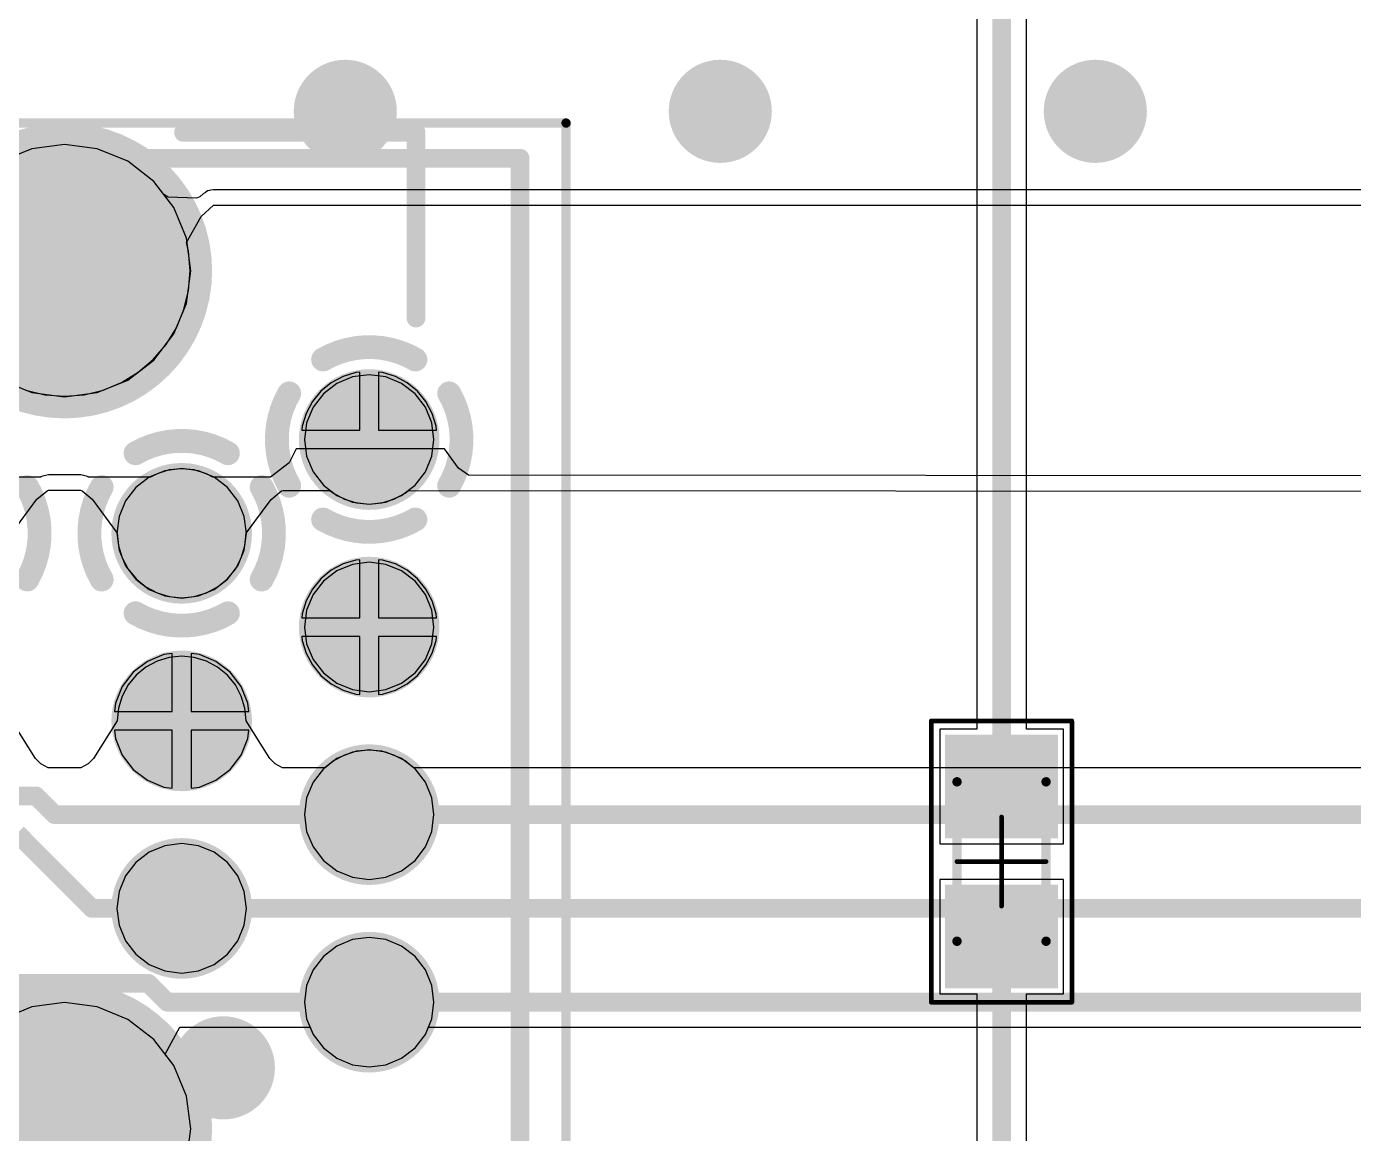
# Model space of a CAD drawing. Header units: millimetres. Extents: x 372 to 687, y 380 to 482.
# Drawn here: x 550.6 to 564.75, y 433.1 to 444.9 of the extents above; entities that cross this region are included whole.
import ezdxf

# ---------------------------------------------------------------- set-up
doc = ezdxf.new("R2010")
doc.units = ezdxf.units.MM
for name, color, linetype in [('BottomLayer', 5, 'Continuous'), ('BottomSolder', 6, 'Continuous'), ('InternalPlane1', 76, 'Continuous'), ('InternalPlane2', 16, 'Continuous'), ('Mechanical13', 56, 'Continuous'), ('Mechanical15', 56, 'Continuous'), ('MultiLayer', 9, 'Continuous'), ('PadHoleLayer', 156, 'Continuous'), ('TopLayer', 1, 'Continuous'), ('TopOverlay', 2, 'Continuous'), ('TopPaste', 8, 'Continuous'), ('TopSolder', 216, 'Continuous'), ('ViaHoleLayer', 16, 'Continuous')]:
    doc.layers.add(name, color=color, linetype=linetype)

# ---------------------------------------------------------------- blocks, each defined once
blk = doc.blocks.new('PCI_E_______36P_339')
at = {"layer": 'BottomLayer'}
for points, const_width in [([(1.638, -0.005, 1), (2.663, -0.005, 1)], 1.025), ([(10.788, -0.005, 1), (11.813, -0.005, 1)], 1.025), ([(4.238, -1.255, 1), (4.763, -1.255, 1)], 0.525), ([(6.238, -1.255, 1), (6.763, -1.255, 1)], 0.525), ([(8.238, -1.255, 1), (8.763, -1.255, 1)], 0.525), ([(3.238, -3.255, 1), (3.763, -3.255, 1)], 0.525), ([(5.238, -3.255, 1), (5.763, -3.255, 1)], 0.525), ([(7.238, -3.255, 1), (7.763, -3.255, 1)], 0.525), ([(9.238, -3.255, 1), (9.763, -3.255, 1)], 0.525)]:
    blk.add_lwpolyline(points, format="xyb", close=True, dxfattribs=dict(at, const_width=const_width))
at = {"layer": 'BottomSolder'}
for points, const_width in [([(1.587, -0.005, 1), (2.714, -0.005, 1)], 1.127), ([(10.737, -0.005, 1), (11.864, -0.005, 1)], 1.127), ([(4.187, -1.255, 1), (4.814, -1.255, 1)], 0.627), ([(6.187, -1.255, 1), (6.814, -1.255, 1)], 0.627), ([(8.187, -1.255, 1), (8.814, -1.255, 1)], 0.627), ([(3.187, -3.255, 1), (3.814, -3.255, 1)], 0.627), ([(5.187, -3.255, 1), (5.814, -3.255, 1)], 0.627), ([(7.187, -3.255, 1), (7.814, -3.255, 1)], 0.627), ([(9.187, -3.255, 1), (9.814, -3.255, 1)], 0.627)]:
    blk.add_lwpolyline(points, format="xyb", close=True, dxfattribs=dict(at, const_width=const_width))
at = {"layer": 'InternalPlane1'}
for points, const_width in [([(1.363, -0.005, 1), (2.938, -0.005, 1)], 1.575), ([(10.513, -0.005, 1), (12.088, -0.005, 1)], 1.575), ([(4.125, -1.255, 1), (4.875, -1.255, 1)], 0.75), ([(6.125, -1.255, 1), (6.875, -1.255, 1)], 0.75), ([(8.125, -1.255, 1), (8.875, -1.255, 1)], 0.75), ([(8.944, -2.402, 1), (9.071, -2.402, 1)], 0.127), ([(9.929, -2.402, 1), (10.056, -2.402, 1)], 0.127), ([(3.125, -3.255, 1), (3.875, -3.255, 1)], 0.75), ([(5.125, -3.255, 1), (5.875, -3.255, 1)], 0.75), ([(7.125, -3.255, 1), (7.875, -3.255, 1)], 0.75), ([(8.584, -2.763, 1), (8.711, -2.763, 1)], 0.127), ([(10.29, -2.763, 1), (10.417, -2.763, 1)], 0.127), ([(8.584, -3.748, 1), (8.711, -3.748, 1)], 0.127), ([(10.29, -3.748, 1), (10.417, -3.748, 1)], 0.127), ([(8.944, -4.108, 1), (9.071, -4.108, 1)], 0.127), ([(9.929, -4.108, 1), (10.056, -4.108, 1)], 0.127)]:
    blk.add_lwpolyline(points, format="xyb", close=True, dxfattribs=dict(at, const_width=const_width))
at = {"layer": 'InternalPlane1', "const_width": 0.254}
for points in [[(9.008, -2.402, -0.267949), (9.993, -2.402)], [(8.647, -3.748, -0.267949), (8.647, -2.763)], [(10.354, -2.763, -0.267949), (10.354, -3.748)], [(9.993, -4.108, -0.267949), (9.008, -4.108)]]:
    blk.add_lwpolyline(points, format="xyb", dxfattribs=at)
at = {"layer": 'InternalPlane2'}
for points, const_width in [([(1.363, -0.005, 1), (2.938, -0.005, 1)], 1.575), ([(10.513, -0.005, 1), (12.088, -0.005, 1)], 1.575), ([(7.944, 0.392, 1), (8.071, 0.392, 1)], 0.127), ([(8.929, 0.392, 1), (9.056, 0.392, 1)], 0.127), ([(7.944, -0.402, 1), (8.071, -0.402, 1)], 0.127), ([(8.929, -0.402, 1), (9.056, -0.402, 1)], 0.127), ([(4.125, -1.255, 1), (4.875, -1.255, 1)], 0.75), ([(6.125, -1.255, 1), (6.875, -1.255, 1)], 0.75), ([(7.584, -0.763, 1), (7.711, -0.763, 1)], 0.127), ([(9.29, -0.763, 1), (9.417, -0.763, 1)], 0.127), ([(7.584, -1.748, 1), (7.711, -1.748, 1)], 0.127), ([(9.29, -1.748, 1), (9.417, -1.748, 1)], 0.127), ([(7.944, -2.108, 1), (8.071, -2.108, 1)], 0.127), ([(8.929, -2.108, 1), (9.056, -2.108, 1)], 0.127), ([(3.125, -3.255, 1), (3.875, -3.255, 1)], 0.75), ([(5.125, -3.255, 1), (5.875, -3.255, 1)], 0.75), ([(7.125, -3.255, 1), (7.875, -3.255, 1)], 0.75), ([(9.125, -3.255, 1), (9.875, -3.255, 1)], 0.75)]:
    blk.add_lwpolyline(points, format="xyb", close=True, dxfattribs=dict(at, const_width=const_width))
at = {"layer": 'InternalPlane2', "const_width": 0.254}
for points in [[(8.993, 0.392, -0.267949), (8.008, 0.392)], [(8.008, -0.402, -0.267949), (8.993, -0.402)], [(7.647, -1.748, -0.267949), (7.647, -0.763)], [(9.354, -0.763, -0.267949), (9.354, -1.748)], [(8.993, -2.108, -0.267949), (8.008, -2.108)]]:
    blk.add_lwpolyline(points, format="xyb", dxfattribs=at)
at = {"layer": 'Mechanical13', "const_width": 0.2}
for points in [[(12.5, 3.747), (12.5, -4.864)], [(-12.5, -4.864), (12.5, -4.864)]]:
    blk.add_lwpolyline(points, dxfattribs=at)
at = {"layer": 'Mechanical13', "const_width": 0.1}
blk.add_lwpolyline([(12.45, -4.864, 1), (12.55, -4.864, 1)], format="xyb", close=True, dxfattribs=at)
blk.add_lwpolyline([(12.45, -4.864, 1), (12.55, -4.864, 1)], format="xyb", close=True, dxfattribs=at)
at = {"layer": 'Mechanical15', "const_width": 0.1}
for points in [[(12.875, 3.995), (12.875, -5.355)], [(-12.6, -5.355), (12.875, -5.355)]]:
    blk.add_lwpolyline(points, dxfattribs=at)
at = {"layer": 'Mechanical15', "const_width": 0.05}
blk.add_lwpolyline([(12.85, -5.355, 1), (12.9, -5.355, 1)], format="xyb", close=True, dxfattribs=at)
blk.add_lwpolyline([(12.85, -5.355, 1), (12.9, -5.355, 1)], format="xyb", close=True, dxfattribs=at)
at = {"layer": 'MultiLayer'}
for points, const_width in [([(1.638, -0.005, 1), (2.663, -0.005, 1)], 1.025), ([(10.788, -0.005, 1), (11.813, -0.005, 1)], 1.025), ([(4.238, -1.255, 1), (4.763, -1.255, 1)], 0.525), ([(6.238, -1.255, 1), (6.763, -1.255, 1)], 0.525), ([(8.238, -1.255, 1), (8.763, -1.255, 1)], 0.525), ([(3.238, -3.255, 1), (3.763, -3.255, 1)], 0.525), ([(5.238, -3.255, 1), (5.763, -3.255, 1)], 0.525), ([(7.238, -3.255, 1), (7.763, -3.255, 1)], 0.525), ([(9.238, -3.255, 1), (9.763, -3.255, 1)], 0.525)]:
    blk.add_lwpolyline(points, format="xyb", close=True, dxfattribs=dict(at, const_width=const_width))
at = {"layer": 'PadHoleLayer'}
for points, const_width in [([(1.563, -0.005, 1), (2.738, -0.005, 1)], 1.175), ([(10.713, -0.005, 1), (11.888, -0.005, 1)], 1.175), ([(4.325, -1.255, 1), (4.675, -1.255, 1)], 0.35), ([(6.325, -1.255, 1), (6.675, -1.255, 1)], 0.35), ([(8.325, -1.255, 1), (8.675, -1.255, 1)], 0.35), ([(3.325, -3.255, 1), (3.675, -3.255, 1)], 0.35), ([(5.325, -3.255, 1), (5.675, -3.255, 1)], 0.35), ([(7.325, -3.255, 1), (7.675, -3.255, 1)], 0.35), ([(9.325, -3.255, 1), (9.675, -3.255, 1)], 0.35)]:
    blk.add_lwpolyline(points, format="xyb", close=True, dxfattribs=dict(at, const_width=const_width))
at = {"layer": 'TopLayer'}
for points, const_width in [([(1.638, -0.005, 1), (2.663, -0.005, 1)], 1.025), ([(10.788, -0.005, 1), (11.813, -0.005, 1)], 1.025), ([(4.238, -1.255, 1), (4.763, -1.255, 1)], 0.525), ([(6.238, -1.255, 1), (6.763, -1.255, 1)], 0.525), ([(8.238, -1.255, 1), (8.763, -1.255, 1)], 0.525), ([(3.238, -3.255, 1), (3.763, -3.255, 1)], 0.525), ([(5.238, -3.255, 1), (5.763, -3.255, 1)], 0.525), ([(7.238, -3.255, 1), (7.763, -3.255, 1)], 0.525), ([(9.238, -3.255, 1), (9.763, -3.255, 1)], 0.525)]:
    blk.add_lwpolyline(points, format="xyb", close=True, dxfattribs=dict(at, const_width=const_width))
at = {"layer": 'TopOverlay', "const_width": 0.2}
for points in [[(12.775, -1.275), (12.775, -3.755)], [(10.795, -3.755), (12.775, -3.755)]]:
    blk.add_lwpolyline(points, dxfattribs=at)
at = {"layer": 'TopOverlay', "const_width": 0.1}
for points in [[(12.725, -1.275, 1), (12.825, -1.275, 1)], [(10.745, -3.755, 1), (10.845, -3.755, 1)], [(12.725, -3.755, 1), (12.825, -3.755, 1)], [(12.725, -3.755, 1), (12.825, -3.755, 1)]]:
    blk.add_lwpolyline(points, format="xyb", close=True, dxfattribs=at)
at = {"layer": 'TopSolder'}
for points, const_width in [([(1.587, -0.005, 1), (2.714, -0.005, 1)], 1.127), ([(10.737, -0.005, 1), (11.864, -0.005, 1)], 1.127), ([(4.187, -1.255, 1), (4.814, -1.255, 1)], 0.627), ([(6.187, -1.255, 1), (6.814, -1.255, 1)], 0.627), ([(8.187, -1.255, 1), (8.814, -1.255, 1)], 0.627), ([(3.187, -3.255, 1), (3.814, -3.255, 1)], 0.627), ([(5.187, -3.255, 1), (5.814, -3.255, 1)], 0.627), ([(7.187, -3.255, 1), (7.814, -3.255, 1)], 0.627), ([(9.187, -3.255, 1), (9.814, -3.255, 1)], 0.627)]:
    blk.add_lwpolyline(points, format="xyb", close=True, dxfattribs=dict(at, const_width=const_width))
blk = doc.blocks.new('RESC0603_1608__N_375')
at = {"layer": 'Mechanical13', "const_width": 0.1}
for points in [[(0.85, 0.475), (-0.85, 0.475)], [(-0.85, -0.475), (-0.85, 0.475)], [(0.85, -0.475), (0.85, 0.475)], [(0.85, -0.475), (-0.85, -0.475)]]:
    blk.add_lwpolyline(points, dxfattribs=at)
at = {"layer": 'Mechanical13', "const_width": 0.05}
for points in [[(-0.875, 0.475, 1), (-0.825, 0.475, 1)], [(-0.875, 0.475, 1), (-0.825, 0.475, 1)], [(0.825, 0.475, 1), (0.875, 0.475, 1)], [(0.825, 0.475, 1), (0.875, 0.475, 1)], [(-0.875, -0.475, 1), (-0.825, -0.475, 1)], [(-0.875, -0.475, 1), (-0.825, -0.475, 1)], [(0.825, -0.475, 1), (0.875, -0.475, 1)], [(0.825, -0.475, 1), (0.875, -0.475, 1)]]:
    blk.add_lwpolyline(points, format="xyb", close=True, dxfattribs=at)
at = {"layer": 'Mechanical15', "const_width": 0.05}
for points in [[(1.5, 0.75), (-1.5, 0.75)], [(-1.5, -0.75), (-1.5, 0.75)], [(1.5, -0.75), (1.5, 0.75)], [(0, -0.475), (0, 0.475)], [(0.475, 0), (-0.475, 0)], [(1.5, -0.75), (-1.5, -0.75)]]:
    blk.add_lwpolyline(points, dxfattribs=at)
at = {"layer": 'Mechanical15', "const_width": 0.025}
for points in [[(-1.512, 0.75, 1), (-1.488, 0.75, 1)], [(-1.512, 0.75, 1), (-1.488, 0.75, 1)], [(1.488, 0.75, 1), (1.513, 0.75, 1)], [(1.488, 0.75, 1), (1.513, 0.75, 1)], [(-0.012, 0.475, 1), (0.013, 0.475, 1)], [(-0.487, 0, 1), (-0.462, 0, 1)], [(0.463, 0, 1), (0.488, 0, 1)], [(-0.012, -0.475, 1), (0.013, -0.475, 1)], [(-1.512, -0.75, 1), (-1.488, -0.75, 1)], [(-1.512, -0.75, 1), (-1.488, -0.75, 1)], [(1.488, -0.75, 1), (1.513, -0.75, 1)], [(1.488, -0.75, 1), (1.513, -0.75, 1)]]:
    blk.add_lwpolyline(points, format="xyb", close=True, dxfattribs=at)
at = {"layer": 'TopLayer'}
for points in [[(-0.35, -0.5), (-0.35, 0.5), (-1.25, -0.5), (-1.25, 0.5)], [(1.25, -0.5), (1.25, 0.5), (0.35, -0.5), (0.35, 0.5)]]:
    blk.add_solid(points, dxfattribs=at)
at = {"layer": 'TopPaste'}
for points in [[(-0.35, -0.5), (-0.35, 0.5), (-1.25, -0.5), (-1.25, 0.5)], [(1.25, -0.5), (1.25, 0.5), (0.35, -0.5), (0.35, 0.5)]]:
    blk.add_solid(points, dxfattribs=at)
at = {"layer": 'TopSolder'}
for points in [[(-0.248, -0.602), (-0.248, 0.602), (-1.352, -0.602), (-1.352, 0.602)], [(1.352, -0.602), (1.352, 0.602), (0.248, -0.602), (0.248, 0.602)]]:
    blk.add_solid(points, dxfattribs=at)

msp = doc.modelspace()

# ---------------------------------------------------------------- linework, layer by layer
at = {"layer": 'BottomLayer'}
for p, q in [((550.657, 443.601), (550.332, 443.467)), ((551.005, 443.647), (550.657, 443.601)), ((551.354, 443.601), (551.005, 443.647)), ((551.679, 443.467), (551.354, 443.601)), ((551.957, 443.253), (551.679, 443.467)), ((552.065, 443.112), (551.957, 443.253)), ((552.531, 443.151), (552.508, 443.135)), ((552.535, 443.152), (552.531, 443.151)), ((552.538, 443.154), (552.535, 443.152)), ((552.566, 443.158), (552.538, 443.154)), ((552.594, 443.163), (552.566, 443.158)), ((569.735, 443.163), (552.594, 443.163)), ((552.111, 443.085), (552.065, 443.112)), ((552.413, 443.074), (552.111, 443.085)), ((552.449, 443.089), (552.413, 443.074)), ((552.484, 443.121), (552.449, 443.089)), ((552.508, 443.135), (552.484, 443.121)), ((552.306, 442.6), (552.462, 442.88)), ((552.462, 442.88), (552.594, 443)), ((552.594, 443), (569.735, 443)), ((552.328, 442.51), (552.306, 442.6)), ((552.344, 442.3), (552.328, 442.51)), ((552.328, 442.091), (552.344, 442.3)), ((552.279, 441.887), (552.328, 442.091)), ((552.199, 441.693), (552.279, 441.887)), ((552.089, 441.513), (552.199, 441.693)), ((551.952, 441.354), (552.089, 441.513)), ((551.792, 441.217), (551.952, 441.354)), ((551.613, 441.107), (551.792, 441.217)), ((553.977, 441.174), (553.851, 441.106)), ((554.113, 441.215), (553.977, 441.174)), ((554.155, 441.219), (554.113, 441.215)), ((554.155, 440.601), (554.155, 441.219)), ((554.397, 441.215), (554.355, 441.219)), ((554.355, 441.219), (554.355, 440.601)), ((554.534, 441.174), (554.397, 441.215)), ((554.66, 441.106), (554.534, 441.174)), ((550.592, 441.027), (550.796, 440.978)), ((551.215, 440.978), (551.419, 441.027)), ((551.419, 441.027), (551.613, 441.107)), ((553.851, 441.106), (553.74, 441.016)), ((554.77, 441.016), (554.66, 441.106)), ((550.796, 440.978), (551.005, 440.961)), ((551.005, 440.961), (551.215, 440.978)), ((553.65, 440.905), (553.582, 440.779)), ((553.74, 441.016), (553.65, 440.905)), ((554.861, 440.905), (554.77, 441.016)), ((554.928, 440.779), (554.861, 440.905)), ((553.582, 440.779), (553.541, 440.643)), ((554.97, 440.643), (554.928, 440.779)), ((553.541, 440.643), (553.537, 440.601)), ((553.537, 440.601), (554.155, 440.601)), ((554.355, 440.601), (554.974, 440.601)), ((554.974, 440.601), (554.97, 440.643)), ((553.477, 440.401), (553.402, 440.252)), ((554.255, 440.401), (553.477, 440.401)), ((555.057, 440.401), (554.255, 440.401)), ((555.207, 440.195), (555.057, 440.401)), ((552.121, 440.176), (551.992, 440.136)), ((552.255, 440.189), (552.121, 440.176)), ((552.39, 440.176), (552.255, 440.189)), ((552.519, 440.136), (552.39, 440.176)), ((553.402, 440.252), (553.204, 440.1)), ((555.316, 440.12), (555.207, 440.195)), ((550.751, 440.1), (550.087, 440.1)), ((550.753, 440.101), (550.751, 440.1)), ((550.77, 440.109), (550.753, 440.101)), ((550.772, 440.109), (550.77, 440.109)), ((550.774, 440.111), (550.772, 440.109)), ((550.803, 440.116), (550.774, 440.111)), ((550.833, 440.123), (550.803, 440.116)), ((550.834, 440.123), (550.833, 440.123)), ((550.836, 440.123), (550.834, 440.123)), ((551.175, 440.123), (550.836, 440.123)), ((551.176, 440.122), (551.175, 440.123)), ((551.178, 440.123), (551.176, 440.122)), ((551.208, 440.116), (551.178, 440.123)), ((551.237, 440.11), (551.208, 440.116)), ((551.239, 440.109), (551.237, 440.11)), ((551.24, 440.109), (551.239, 440.109)), ((551.257, 440.101), (551.24, 440.109)), ((551.259, 440.1), (551.257, 440.101)), ((551.924, 440.1), (551.259, 440.1)), ((551.992, 440.136), (551.924, 440.1)), ((552.587, 440.1), (552.519, 440.136)), ((553.204, 440.1), (552.587, 440.1)), ((569.657, 440.111), (555.316, 440.12)), ((550.709, 439.863), (550.819, 439.952)), ((550.819, 439.952), (550.836, 439.96)), ((550.836, 439.96), (551.175, 439.96)), ((551.175, 439.96), (551.192, 439.952)), ((551.192, 439.952), (551.301, 439.863)), ((553.21, 439.861), (553.321, 439.952)), ((553.321, 439.952), (553.336, 439.958)), ((553.336, 439.958), (553.837, 439.958)), ((553.837, 439.958), (553.873, 439.928)), ((553.873, 439.928), (553.992, 439.865)), ((554.519, 439.865), (554.638, 439.928)), ((554.638, 439.928), (554.673, 439.957)), ((554.673, 439.957), (569.94, 439.948)), ((550.444, 439.5), (550.709, 439.863)), ((551.301, 439.863), (551.567, 439.5)), ((552.944, 439.5), (553.21, 439.861)), ((553.992, 439.865), (554.121, 439.825)), ((554.121, 439.825), (554.255, 439.812)), ((554.255, 439.812), (554.39, 439.825)), ((554.39, 439.825), (554.519, 439.865)), ((551.567, 439.5), (551.58, 439.366)), ((552.93, 439.366), (552.944, 439.5)), ((551.58, 439.366), (551.619, 439.237)), ((552.891, 439.237), (552.93, 439.366)), ((551.619, 439.237), (551.683, 439.118)), ((552.828, 439.118), (552.891, 439.237)), ((554.113, 439.215), (553.977, 439.174)), ((554.155, 439.219), (554.113, 439.215)), ((554.155, 438.6), (554.155, 439.219)), ((554.397, 439.215), (554.355, 439.219)), ((554.355, 439.219), (554.355, 438.6)), ((554.534, 439.174), (554.397, 439.215)), ((551.683, 439.118), (551.769, 439.014)), ((552.742, 439.014), (552.828, 439.118)), ((553.851, 439.106), (553.74, 439.016)), ((553.977, 439.174), (553.851, 439.106)), ((554.66, 439.106), (554.534, 439.174)), ((554.77, 439.016), (554.66, 439.106)), ((551.769, 439.014), (551.873, 438.928)), ((551.873, 438.928), (551.992, 438.865)), ((552.519, 438.865), (552.638, 438.928)), ((552.638, 438.928), (552.742, 439.014)), ((553.65, 438.905), (553.582, 438.779)), ((553.74, 439.016), (553.65, 438.905)), ((554.861, 438.905), (554.77, 439.016)), ((554.928, 438.779), (554.861, 438.905)), ((551.992, 438.865), (552.121, 438.825)), ((552.121, 438.825), (552.255, 438.812)), ((552.255, 438.812), (552.39, 438.825)), ((552.39, 438.825), (552.519, 438.865)), ((553.582, 438.779), (553.541, 438.643)), ((554.97, 438.643), (554.928, 438.779)), ((553.541, 438.643), (553.537, 438.6)), ((554.974, 438.6), (554.97, 438.643)), ((553.537, 438.6), (554.155, 438.6)), ((554.355, 438.6), (554.974, 438.6)), ((554.155, 438.4), (553.537, 438.4)), ((553.537, 438.4), (553.541, 438.358)), ((553.541, 438.358), (553.582, 438.222)), ((554.155, 437.782), (554.155, 438.4)), ((554.974, 438.4), (554.355, 438.4)), ((554.355, 438.4), (554.355, 437.782)), ((554.928, 438.222), (554.97, 438.358)), ((554.97, 438.358), (554.974, 438.4)), ((553.582, 438.222), (553.65, 438.096)), ((554.861, 438.096), (554.928, 438.222)), ((551.873, 438.073), (551.769, 437.987)), ((551.992, 438.136), (551.873, 438.073)), ((552.121, 438.176), (551.992, 438.136)), ((552.255, 438.189), (552.121, 438.176)), ((552.39, 438.176), (552.255, 438.189)), ((552.519, 438.136), (552.39, 438.176)), ((552.638, 438.073), (552.519, 438.136)), ((552.742, 437.987), (552.638, 438.073)), ((553.65, 438.096), (553.74, 437.985)), ((554.77, 437.985), (554.861, 438.096)), ((551.769, 437.987), (551.683, 437.883)), ((552.828, 437.883), (552.742, 437.987)), ((553.74, 437.985), (553.851, 437.895)), ((554.66, 437.895), (554.77, 437.985)), ((551.683, 437.883), (551.619, 437.764)), ((552.891, 437.764), (552.828, 437.883)), ((553.851, 437.895), (553.977, 437.827)), ((553.977, 437.827), (554.113, 437.786)), ((554.113, 437.786), (554.155, 437.782)), ((554.355, 437.782), (554.397, 437.786)), ((554.397, 437.786), (554.534, 437.827)), ((554.534, 437.827), (554.66, 437.895)), ((551.58, 437.635), (551.567, 437.5)), ((551.619, 437.764), (551.58, 437.635)), ((552.93, 437.635), (552.891, 437.764)), ((552.944, 437.5), (552.93, 437.635)), ((550.697, 437.098), (550.444, 437.5)), ((551.567, 437.5), (551.314, 437.098)), ((551.567, 437.5), (551.567, 437.5)), ((553.197, 437.098), (552.944, 437.5)), ((552.944, 437.5), (552.944, 437.5)), ((550.751, 437.043), (550.697, 437.098)), ((551.314, 437.098), (551.259, 437.043)), ((553.251, 437.043), (553.197, 437.098)), ((553.873, 437.073), (553.784, 437)), ((553.992, 437.136), (553.873, 437.073)), ((554.121, 437.176), (553.992, 437.136)), ((554.255, 437.189), (554.121, 437.176)), ((554.39, 437.176), (554.255, 437.189)), ((554.519, 437.136), (554.39, 437.176)), ((554.638, 437.073), (554.519, 437.136)), ((554.726, 437), (554.638, 437.073)), ((550.832, 437), (550.751, 437.043)), ((551.179, 437), (550.832, 437)), ((551.259, 437.043), (551.179, 437)), ((553.332, 437), (553.251, 437.043)), ((553.784, 437), (553.332, 437)), ((576.329, 437), (554.726, 437)), ((552.079, 433.944), (552.234, 434.235)), ((552.234, 434.235), (553.624, 434.235)), ((553.624, 434.235), (553.657, 434.155)), ((554.854, 434.155), (554.887, 434.235)), ((554.887, 434.235), (576.29, 434.235)), ((553.657, 434.155), (553.767, 434.012)), ((554.744, 434.012), (554.854, 434.155)), ((553.767, 434.012), (553.91, 433.902)), ((554.601, 433.902), (554.744, 434.012)), ((552.171, 433.824), (552.079, 433.944)), ((552.306, 433.499), (552.171, 433.824)), ((553.91, 433.902), (554.077, 433.833)), ((554.077, 433.833), (554.255, 433.81)), ((554.255, 433.81), (554.434, 433.833)), ((554.434, 433.833), (554.601, 433.902)), ((552.352, 433.15), (552.306, 433.499)), ((552.306, 432.802), (552.352, 433.15))]:
    msp.add_line(p, q, dxfattribs=at)
for points, const_width in [([(553.85, 444, 1), (554.15, 444, 1)], 0.3), ([(557.85, 444, 1), (558.15, 444, 1)], 0.3), ([(561.85, 444, 1), (562.15, 444, 1)], 0.3), ([(550.65, 436.7, 1), (550.75, 436.7, 1)], 0.1), ([(550.65, 436.7, 1), (550.75, 436.7, 1)], 0.1), ([(550.85, 436.5, 1), (550.95, 436.5, 1)], 0.1), ([(550.85, 436.5, 1), (550.95, 436.5, 1)], 0.1), ([(554.205, 436.5, 1), (554.305, 436.5, 1)], 0.1), ([(554.205, 436.5, 1), (554.305, 436.5, 1)], 0.1), ([(551.25, 435.5, 1), (551.35, 435.5, 1)], 0.1), ([(551.25, 435.5, 1), (551.35, 435.5, 1)], 0.1), ([(552.205, 435.5, 1), (552.305, 435.5, 1)], 0.1), ([(552.205, 435.5, 1), (552.305, 435.5, 1)], 0.1), ([(551.85, 434.7, 1), (551.95, 434.7, 1)], 0.1), ([(551.85, 434.7, 1), (551.95, 434.7, 1)], 0.1), ([(552.05, 434.5, 1), (552.15, 434.5, 1)], 0.1), ([(552.05, 434.5, 1), (552.15, 434.5, 1)], 0.1), ([(554.205, 434.5, 1), (554.305, 434.5, 1)], 0.1), ([(554.205, 434.5, 1), (554.305, 434.5, 1)], 0.1), ([(552.55, 433.8, 1), (552.85, 433.8, 1)], 0.3)]:
    msp.add_lwpolyline(points, format="xyb", close=True, dxfattribs=dict(at, const_width=const_width))
at = {"layer": 'BottomLayer', "const_width": 0.2}
for points in [[(549, 436.7), (550.7, 436.7)], [(550.7, 436.7), (550.9, 436.5)], [(550.9, 436.5), (554.255, 436.5)], [(554.255, 436.5), (576.2, 436.5)], [(550.5, 436.3), (551.3, 435.5)], [(551.3, 435.5), (552.255, 435.5)], [(552.255, 435.5), (578.2, 435.5)], [(550.2, 434.7), (551.9, 434.7)], [(551.9, 434.7), (552.1, 434.5)], [(552.1, 434.5), (554.255, 434.5)], [(554.255, 434.5), (576.4, 434.5)]]:
    msp.add_lwpolyline(points, dxfattribs=at)
at = {"layer": 'InternalPlane1', "const_width": 0.55}
for points in [[(553.725, 444, 1), (554.275, 444, 1)], [(557.725, 444, 1), (558.275, 444, 1)], [(561.725, 444, 1), (562.275, 444, 1)], [(552.425, 433.8, 1), (552.975, 433.8, 1)]]:
    msp.add_lwpolyline(points, format="xyb", close=True, dxfattribs=at)
at = {"layer": 'InternalPlane2', "const_width": 0.55}
for points in [[(553.725, 444, 1), (554.275, 444, 1)], [(557.725, 444, 1), (558.275, 444, 1)], [(561.725, 444, 1), (562.275, 444, 1)], [(552.425, 433.8, 1), (552.975, 433.8, 1)]]:
    msp.add_lwpolyline(points, format="xyb", close=True, dxfattribs=at)
at = {"layer": 'MultiLayer', "const_width": 0.3}
for points in [[(553.85, 444, 1), (554.15, 444, 1)], [(557.85, 444, 1), (558.15, 444, 1)], [(561.85, 444, 1), (562.15, 444, 1)], [(552.55, 433.8, 1), (552.85, 433.8, 1)]]:
    msp.add_lwpolyline(points, format="xyb", close=True, dxfattribs=at)
at = {"layer": 'TopLayer'}
for p, q in [((561.265, 440.2), (561.265, 459.2)), ((560.735, 459.09), (560.735, 440.2)), ((550.657, 443.601), (550.332, 443.467)), ((551.005, 443.647), (550.657, 443.601)), ((551.354, 443.601), (551.005, 443.647)), ((551.679, 443.467), (551.354, 443.601)), ((551.957, 443.253), (551.679, 443.467)), ((552.171, 442.974), (551.957, 443.253)), ((552.306, 442.649), (552.171, 442.974)), ((552.352, 442.3), (552.306, 442.649)), ((552.306, 441.952), (552.352, 442.3)), ((552.171, 441.627), (552.306, 441.952)), ((551.957, 441.348), (552.171, 441.627)), ((551.679, 441.134), (551.957, 441.348)), ((554.077, 441.168), (553.91, 441.099)), ((554.255, 441.191), (554.077, 441.168)), ((554.434, 441.168), (554.255, 441.191)), ((554.601, 441.099), (554.434, 441.168)), ((550.332, 441.134), (550.657, 441)), ((551.354, 441), (551.679, 441.134)), ((553.91, 441.099), (553.767, 440.989)), ((554.744, 440.989), (554.601, 441.099)), ((550.657, 441), (551.005, 440.954)), ((551.005, 440.954), (551.354, 441)), ((553.767, 440.989), (553.657, 440.846)), ((554.854, 440.846), (554.744, 440.989)), ((553.657, 440.846), (553.588, 440.679)), ((554.923, 440.679), (554.854, 440.846)), ((553.588, 440.679), (553.564, 440.5)), ((554.946, 440.5), (554.923, 440.679)), ((553.564, 440.5), (553.588, 440.322)), ((554.923, 440.322), (554.946, 440.5)), ((553.588, 440.322), (553.657, 440.155)), ((554.854, 440.155), (554.923, 440.322)), ((552.255, 440.191), (552.077, 440.168)), ((552.434, 440.168), (552.255, 440.191)), ((560.735, 440.2), (560.735, 437.41)), ((561.265, 437.41), (561.265, 440.2)), ((551.91, 440.099), (551.767, 439.989)), ((552.077, 440.168), (551.91, 440.099)), ((552.601, 440.099), (552.434, 440.168)), ((552.744, 439.989), (552.601, 440.099)), ((553.657, 440.155), (553.767, 440.012)), ((554.744, 440.012), (554.854, 440.155)), ((551.767, 439.989), (551.657, 439.846)), ((552.854, 439.846), (552.744, 439.989)), ((553.767, 440.012), (553.91, 439.902)), ((553.91, 439.902), (554.077, 439.833)), ((554.434, 439.833), (554.601, 439.902)), ((554.601, 439.902), (554.744, 440.012)), ((551.657, 439.846), (551.588, 439.679)), ((552.923, 439.679), (552.854, 439.846)), ((554.077, 439.833), (554.255, 439.81)), ((554.255, 439.81), (554.434, 439.833)), ((551.588, 439.679), (551.564, 439.5)), ((552.946, 439.5), (552.923, 439.679)), ((551.564, 439.5), (551.588, 439.322)), ((552.923, 439.322), (552.946, 439.5)), ((551.588, 439.322), (551.657, 439.155)), ((552.854, 439.155), (552.923, 439.322)), ((554.255, 439.191), (554.077, 439.168)), ((554.434, 439.168), (554.255, 439.191)), ((551.657, 439.155), (551.767, 439.012)), ((552.744, 439.012), (552.854, 439.155)), ((553.91, 439.099), (553.767, 438.989)), ((554.077, 439.168), (553.91, 439.099)), ((554.601, 439.099), (554.434, 439.168)), ((554.744, 438.989), (554.601, 439.099)), ((551.767, 439.012), (551.91, 438.902)), ((551.91, 438.902), (552.077, 438.833)), ((552.434, 438.833), (552.601, 438.902)), ((552.601, 438.902), (552.744, 439.012)), ((553.767, 438.989), (553.657, 438.846)), ((554.854, 438.846), (554.744, 438.989)), ((552.077, 438.833), (552.255, 438.81)), ((552.255, 438.81), (552.434, 438.833)), ((553.657, 438.846), (553.588, 438.679)), ((554.923, 438.679), (554.854, 438.846)), ((553.588, 438.679), (553.564, 438.5)), ((554.946, 438.5), (554.923, 438.679)), ((553.564, 438.5), (553.588, 438.322)), ((554.923, 438.322), (554.946, 438.5)), ((552.066, 438.207), (551.89, 438.134)), ((552.155, 438.219), (552.066, 438.207)), ((552.155, 437.6), (552.155, 438.219)), ((552.445, 438.207), (552.355, 438.219)), ((552.355, 438.219), (552.355, 437.6)), ((552.621, 438.134), (552.445, 438.207)), ((553.588, 438.322), (553.657, 438.155)), ((554.854, 438.155), (554.923, 438.322)), ((551.89, 438.134), (551.738, 438.018)), ((552.772, 438.018), (552.621, 438.134)), ((553.657, 438.155), (553.767, 438.012)), ((554.744, 438.012), (554.854, 438.155)), ((551.738, 438.018), (551.622, 437.866)), ((552.889, 437.866), (552.772, 438.018)), ((553.767, 438.012), (553.91, 437.902)), ((554.601, 437.902), (554.744, 438.012)), ((551.622, 437.866), (551.549, 437.69)), ((552.962, 437.69), (552.889, 437.866)), ((553.91, 437.902), (554.077, 437.833)), ((554.077, 437.833), (554.255, 437.81)), ((554.255, 437.81), (554.434, 437.833)), ((554.434, 437.833), (554.601, 437.902)), ((551.549, 437.69), (551.537, 437.6)), ((552.973, 437.6), (552.962, 437.69)), ((551.537, 437.6), (552.155, 437.6)), ((552.355, 437.6), (552.973, 437.6)), ((552.155, 437.4), (551.537, 437.4)), ((551.537, 437.4), (551.549, 437.311)), ((552.155, 436.782), (552.155, 437.4)), ((552.973, 437.4), (552.355, 437.4)), ((552.355, 437.4), (552.355, 436.782)), ((552.962, 437.311), (552.973, 437.4)), ((560.735, 437.41), (560.34, 437.41)), ((560.34, 437.41), (560.34, 436.19)), ((561.66, 437.41), (561.265, 437.41)), ((561.66, 436.19), (561.66, 437.41)), ((551.549, 437.311), (551.622, 437.135)), ((552.889, 437.135), (552.962, 437.311)), ((551.622, 437.135), (551.738, 436.983)), ((552.772, 436.983), (552.889, 437.135)), ((553.91, 437.099), (553.767, 436.989)), ((554.077, 437.168), (553.91, 437.099)), ((554.255, 437.191), (554.077, 437.168)), ((554.434, 437.168), (554.255, 437.191)), ((554.601, 437.099), (554.434, 437.168)), ((554.744, 436.989), (554.601, 437.099)), ((551.738, 436.983), (551.89, 436.867)), ((552.621, 436.867), (552.772, 436.983)), ((553.767, 436.989), (553.657, 436.846)), ((554.854, 436.846), (554.744, 436.989)), ((551.89, 436.867), (552.066, 436.794)), ((552.066, 436.794), (552.155, 436.782)), ((552.355, 436.782), (552.445, 436.794)), ((552.445, 436.794), (552.621, 436.867)), ((553.657, 436.846), (553.588, 436.679)), ((554.923, 436.679), (554.854, 436.846)), ((553.588, 436.679), (553.564, 436.5)), ((554.946, 436.5), (554.923, 436.679)), ((553.564, 436.5), (553.588, 436.322)), ((554.923, 436.322), (554.946, 436.5)), ((553.588, 436.322), (553.657, 436.155)), ((554.854, 436.155), (554.923, 436.322)), ((551.91, 436.099), (551.767, 435.989)), ((552.077, 436.168), (551.91, 436.099)), ((552.255, 436.191), (552.077, 436.168)), ((552.434, 436.168), (552.255, 436.191)), ((552.601, 436.099), (552.434, 436.168)), ((552.744, 435.989), (552.601, 436.099)), ((553.657, 436.155), (553.767, 436.012)), ((554.744, 436.012), (554.854, 436.155)), ((560.34, 436.19), (561.66, 436.19)), ((551.767, 435.989), (551.657, 435.846)), ((552.854, 435.846), (552.744, 435.989)), ((553.767, 436.012), (553.91, 435.902)), ((554.601, 435.902), (554.744, 436.012)), ((551.657, 435.846), (551.588, 435.679)), ((552.923, 435.679), (552.854, 435.846)), ((553.91, 435.902), (554.077, 435.833)), ((554.077, 435.833), (554.255, 435.81)), ((554.255, 435.81), (554.434, 435.833)), ((554.434, 435.833), (554.601, 435.902)), ((561.66, 435.81), (560.34, 435.81)), ((560.34, 435.81), (560.34, 434.59)), ((561.66, 434.59), (561.66, 435.81)), ((551.588, 435.679), (551.564, 435.5)), ((552.946, 435.5), (552.923, 435.679)), ((551.564, 435.5), (551.588, 435.322)), ((552.923, 435.322), (552.946, 435.5)), ((551.588, 435.322), (551.657, 435.155)), ((552.854, 435.155), (552.923, 435.322)), ((551.657, 435.155), (551.767, 435.012)), ((552.744, 435.012), (552.854, 435.155)), ((553.91, 435.099), (553.767, 434.989)), ((554.077, 435.168), (553.91, 435.099)), ((554.255, 435.191), (554.077, 435.168)), ((554.434, 435.168), (554.255, 435.191)), ((554.601, 435.099), (554.434, 435.168)), ((554.744, 434.989), (554.601, 435.099)), ((551.767, 435.012), (551.91, 434.902)), ((552.601, 434.902), (552.744, 435.012)), ((553.767, 434.989), (553.657, 434.846)), ((554.854, 434.846), (554.744, 434.989)), ((551.91, 434.902), (552.077, 434.833)), ((552.077, 434.833), (552.255, 434.81)), ((552.255, 434.81), (552.434, 434.833)), ((552.434, 434.833), (552.601, 434.902)), ((553.657, 434.846), (553.588, 434.679)), ((554.923, 434.679), (554.854, 434.846)), ((553.588, 434.679), (553.564, 434.5)), ((554.946, 434.5), (554.923, 434.679)), ((560.34, 434.59), (560.735, 434.59)), ((560.735, 434.59), (560.735, 432.66)), ((561.265, 432.66), (561.265, 434.59)), ((561.265, 434.59), (561.66, 434.59)), ((550.657, 434.451), (550.332, 434.317)), ((551.005, 434.497), (550.657, 434.451)), ((551.354, 434.451), (551.005, 434.497)), ((551.679, 434.317), (551.354, 434.451)), ((553.564, 434.5), (553.588, 434.322)), ((554.923, 434.322), (554.946, 434.5)), ((551.957, 434.103), (551.679, 434.317)), ((553.588, 434.322), (553.657, 434.155)), ((554.854, 434.155), (554.923, 434.322)), ((552.171, 433.824), (551.957, 434.103)), ((553.657, 434.155), (553.767, 434.012)), ((554.744, 434.012), (554.854, 434.155)), ((553.767, 434.012), (553.91, 433.902)), ((554.601, 433.902), (554.744, 434.012)), ((552.306, 433.499), (552.171, 433.824)), ((553.91, 433.902), (554.077, 433.833)), ((554.077, 433.833), (554.255, 433.81)), ((554.255, 433.81), (554.434, 433.833)), ((554.434, 433.833), (554.601, 433.902)), ((552.352, 433.15), (552.306, 433.499)), ((552.306, 432.802), (552.352, 433.15))]:
    msp.add_line(p, q, dxfattribs=at)
at = {"layer": 'TopLayer', "const_width": 0.2}
for points in [[(561, 440.2), (561, 459.2)], [(561, 436.8), (561, 440.2)], [(561, 432), (561, 435.2)]]:
    msp.add_lwpolyline(points, dxfattribs=at)
at = {"layer": 'TopLayer'}
for points, const_width in [([(553.85, 444, 1), (554.15, 444, 1)], 0.3), ([(557.85, 444, 1), (558.15, 444, 1)], 0.3), ([(561.85, 444, 1), (562.15, 444, 1)], 0.3), ([(560.95, 440.2, 1), (561.05, 440.2, 1)], 0.1), ([(560.95, 440.2, 1), (561.05, 440.2, 1)], 0.1), ([(560.95, 436.8, 1), (561.05, 436.8, 1)], 0.1), ([(560.95, 435.2, 1), (561.05, 435.2, 1)], 0.1), ([(552.55, 433.8, 1), (552.85, 433.8, 1)], 0.3)]:
    msp.add_lwpolyline(points, format="xyb", close=True, dxfattribs=dict(at, const_width=const_width))
at = {"layer": 'ViaHoleLayer', "const_width": 0.15}
for points in [[(553.925, 444, 1), (554.075, 444, 1)], [(557.925, 444, 1), (558.075, 444, 1)], [(561.925, 444, 1), (562.075, 444, 1)], [(552.625, 433.8, 1), (552.775, 433.8, 1)]]:
    msp.add_lwpolyline(points, format="xyb", close=True, dxfattribs=at)

# ---------------------------------------------------------------- block references
for name, p, rotation in [('PCI_E_______36P_339', (551, 431), 90), ('RESC0603_1608__N_375', (561, 436), 270)]:
    msp.add_blockref(name, p, dxfattribs=dict(rotation=rotation))

doc.saveas('drawing.dxf')
